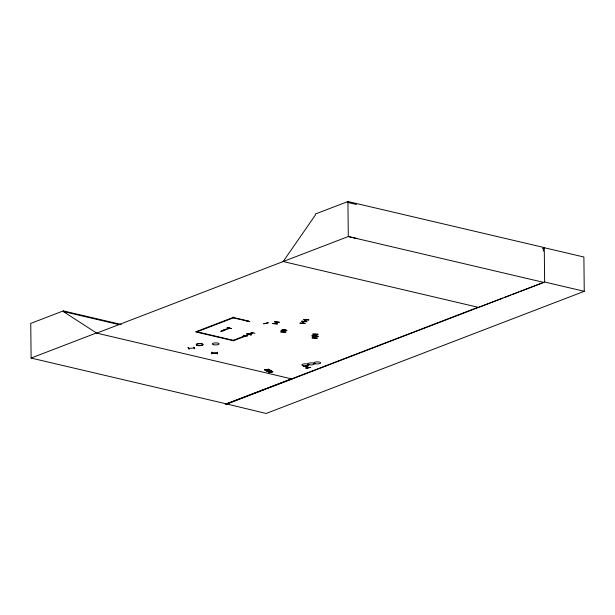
<?xml version="1.0" encoding="UTF-8"?>
<svg xmlns="http://www.w3.org/2000/svg" width="615" height="615" viewBox="0 0 615 615"><rect width="100%" height="100%" fill="white"/><g stroke="black" fill="none" stroke-linecap="round" stroke-linejoin="round"><path stroke-width="0.92" d="M311.928 335.782L317.263 336.013L311.89 335.898M317.294 338.065L311.959 337.896L317.294 338.112M280.755 331.962L286.121 332.039L280.794 331.854M283.384 331.969L284.176 330.401M284.445 330.401L283.638 331.962M305.109 323.413L299.859 323.121L305.04 323.505M277.419 323.959L272.322 323.498L277.496 323.859M306.954 321.537L301.88 321.076M211.775 352.211L211.452 353.871L212.014 352.195M212.029 353.018L217.303 353.072L212.014 353.102M217.449 352.287L217.141 353.917L217.525 352.249M308.13 365.879L303.172 366.617L308.023 365.856M227.081 327.649L231.448 328.579L227.266 327.587M247.253 336.32L243.217 335.237M251.351 334.737L247.176 333.722L251.351 334.745M263.75 323.774L268.271 322.798M268.117 322.798L263.735 323.805M221 331.285L224.221 329.986M224.414 330.017L220.8 331.308M305.417 366.317L307.823 367.801M307.554 367.832L305.194 366.371L307.792 367.739M187.967 347.583L189.174 349.182L188.267 347.575M303.795 321.814L304.125 321.668M314.765 335.882L315.518 334.314M314.811 337.889L315.51 336.482M318.178 336.405L312.843 336.197L318.224 336.313M281.724 330.147L287.051 330.363L281.685 330.209M276.873 322.129L275.059 323.682M304.333 321.314C308.715 316.963 304.01 322.906 304.533 320.784M305.916 319.892L306.332 319.777M283.169 261.536L315.38 215.027L315.364 214.02L347.929 201.52L543.314 247.361L543.352 251.151M247.599 321.138L233.3 317.878M245.27 335.729L248.637 334.452M248.844 334.499L243.571 336.62M249.367 334.153L252.796 332.869M252.942 332.923L249.582 334.183M264.934 369.823L269.616 372.352L264.957 369.8M264.727 369.861L265.273 369.753M266.003 369.638C266.126 368.862 268.424 372.183 270.492 372.144M266.825 369.438C278.518 374.866 266.187 370.599 267.287 369.43M268.017 369.315L272.929 371.821L268.14 369.161L272.407 371.921M269.162 372.359L264.811 369.761M270.354 372.236L270.915 372.144L266.456 369.5M270.792 372.029L266.149 369.546M266.026 323.398L266.541 323.498L266.057 323.413M306.708 321.776L301.519 321.345M302.526 323.09L304.156 321.691L302.457 323.221M307.277 367.063L306.762 367.147M274.305 321.753L279.41 322.275L274.313 321.783M275.013 323.521L276.696 322.275M308.861 319.923L303.672 319.516L308.776 319.931M315.272 334.322L314.511 335.905M266.741 369.538L271.63 372.029M229.334 328.033L229.664 327.926M121.278 324.497L63.314 310.898L30.75 323.398L31.111 358.053L226.497 403.901L478.086 307.277M31.111 358.053L96.286 333.023L292.079 378.994M197.046 331.808L233.961 317.632L233.139 317.009M233.246 340.303L244.547 335.959L245.362 336.151L233.4 340.741L195.57 331.869L233.147 317.44L247.96 320.915L247.438 321.091M542.484 248.399L544.275 247.714L583.889 257.009L584.25 291.302L266.111 413.48L226.497 403.901M226.497 404.186L544.636 282.008L584.25 291.302M225.182 404.301L291.625 378.886M479.446 307.046L502.693 298.152M504.485 297.468L510.742 295.069M512.533 294.385L518.799 291.994M520.582 291.31L542.945 282.754M245.47 320.561L249.79 321.537L245.608 320.515M223.26 330.809L222.684 330.755M246.869 333.884L250.905 334.898M244.893 335.859L245.285 335.959M247.145 335.36L243.517 336.643L246.969 335.306M188.713 348.344L193.956 348.105M285.483 329.825L280.932 330.778L285.337 329.717M310.652 367.447L305.67 368.139L310.521 367.378M223.253 330.785L222.922 330.701M193.856 347.198L194.786 348.82L193.879 347.237M315.61 336.328L314.58 337.919M347.944 202.52L356.485 204.495M356.838 238.505L348.298 236.529L96.701 333.146L63.322 311.536L63.314 310.898M543.675 282.377L348.298 236.529L347.929 201.52M282.708 261.429L478.547 307.385M196.231 331.616L234.061 340.495M63.322 311.536L119.41 324.697M250.828 332.331L254.979 333.299M251.051 334.883L246.73 333.907M307.1 366.947L306.562 367.032M270.569 372.213L266.041 369.646M306.27 366.217L308.622 367.647M306.039 366.225L308.407 367.67M268.125 369.231L272.714 371.867M267.033 369.477L271.415 372.075M265.057 369.8L269.578 372.367M306.001 366.279L308.361 367.716M544.275 247.714L544.636 282.008M312.812 334.076L318.147 334.276L312.781 334.13M282.692 330.155L283.207 330.255L282.692 330.155M229.088 327.972L222.307 330.578L223.122 330.77L229.902 328.164L229.088 327.972M213.605 344.715A3.367 1.015 -0.6 0 0 219.048 344.031A3.367 1.015 -0.6 0 0 214.512 342.962A3.367 1.015 -0.6 0 0 213.605 344.715M197.523 345.438A3.367 1.015 -0.6 0 0 202.965 344.754A3.367 1.015 -0.6 0 0 198.422 343.685A3.367 1.015 -0.6 0 0 197.523 345.438A3.367 1.015 -0.6 0 0 202.965 344.754A3.367 1.015 -0.6 0 0 198.422 343.693A3.367 1.015 -0.6 0 0 197.523 345.446M315.426 363.773A3.359 1.015 -0.6 0 0 320.63 362.942A3.359 1.015 -0.6 0 0 315.779 362.012A3.359 1.015 -0.6 0 0 315.426 363.773M309.253 364.749A3.359 1.015 -0.6 0 0 314.457 363.911A3.359 1.015 -0.6 0 0 309.606 362.988A3.359 1.015 -0.6 0 0 309.253 364.749M303.349 365.694A3.359 1.015 -0.6 0 0 308.553 364.856A3.359 1.015 -0.6 0 0 303.702 363.934A3.359 1.015 -0.6 0 0 303.349 365.694"/></g></svg>
